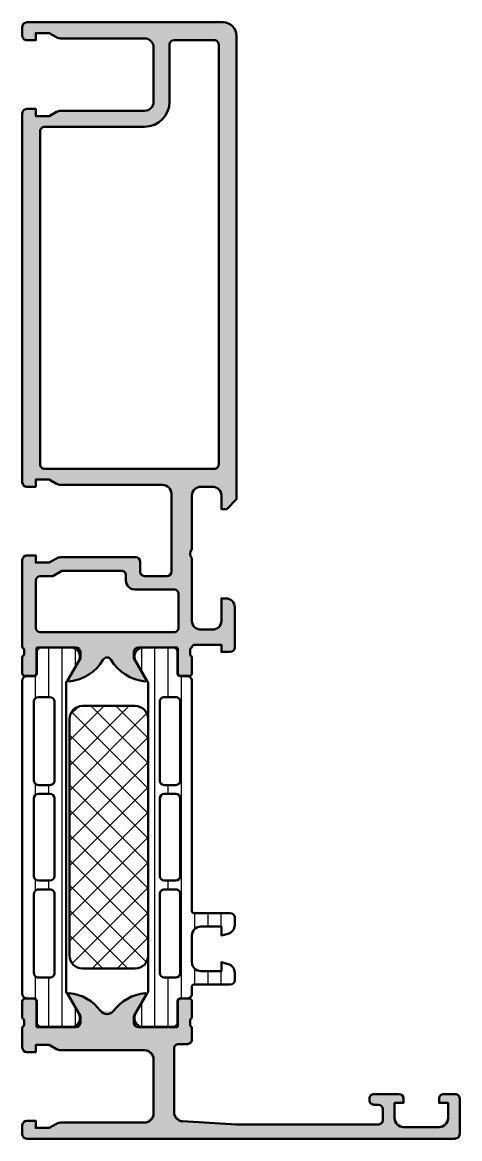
# Model space of a CAD drawing. Extents: x 0 to 49, y 0 to 125.
import ezdxf

# ---------------------------------------------------------------- set-up
doc = ezdxf.new("R2010")
doc.units = 0
for name, color, linetype, lineweight in [('0S-Alu contour', 7, 'Continuous', 50), ('0S-Alu hatch', 252, 'Continuous', 25), ('0S-Plastic contour', 254, 'Continuous', 50), ('0S-Plastic hatch', 253, 'Continuous', 25), ('0S-PT contour', 91, 'Continuous', 50), ('0S-PT hatch', 103, 'Continuous', 25)]:
    doc.layers.add(name, color=color, linetype=linetype, lineweight=lineweight)

# ---------------------------------------------------------------- blocks, each defined once
blk = doc.blocks.new('368630__EFD71CF0_4475_4CE9_B1EA_F02B1B253413_')
at = {"layer": '0S-PT hatch'}
h = blk.add_hatch(dxfattribs=at)
h.set_pattern_fill('ANSI37', color=256, scale=0.625, angle=90, style=0)
edge = h.paths.add_edge_path()
edge.add_arc((6.75, 46.98), 1.47, 90, 180)
edge.add_line((5.28, 46.98), (5.28, 20.52))
edge.add_arc((6.75, 20.52), 1.47, 180, 270)
edge.add_line((6.75, 19.05), (12.63, 19.05))
edge.add_arc((12.63, 20.52), 1.47, 270, 360)
edge.add_line((14.1, 20.52), (14.1, 46.98))
edge.add_arc((12.63, 46.98), 1.47, 0, 90)
edge.add_line((12.63, 48.45), (6.75, 48.45))
at = {"layer": '0S-PT contour', "color": 7}
for points in [[(12.63, 48.45), (6.75, 48.45)], [(5.28, 46.98), (5.28, 20.52)], [(14.1, 20.52), (14.1, 46.98)], [(6.75, 19.05), (12.63, 19.05)]]:
    blk.add_lwpolyline(points, dxfattribs=at)
for centre, start, end in [((6.75, 46.98), 90, 180), ((12.63, 46.98), 0, 90), ((6.75, 20.52), 180, 270), ((12.63, 20.52), 270, 0)]:
    blk.add_arc(centre, 1.47, start, end, dxfattribs=at)
blk = doc.blocks.new('284029__A4C3CD54_7771_4E55_BF54_F7A6347FBF01___9509AD6B_3638_4B9C_8C79_5FE62C42E40B_')
at = {"layer": '0S-Plastic hatch'}
h = blk.add_hatch(dxfattribs=at)
h.set_pattern_fill('ANSI31', color=256, scale=0.468, angle=45, style=0)
edge = h.paths.add_edge_path()
edge.add_line((19, 51.29), (19, 25.45))
edge.add_arc((19.2, 25.46), 0.204, 181.1559, 269.5149)
edge.add_line((19.2, 25.25), (23.3, 25.25))
edge.add_ellipse((23.3, 24.75), major_axis=(-0.5, 0), ratio=1, start_angle=180, end_angle=270, ccw=False)
edge.add_line((23.8, 24.75), (23.8, 23.92))
edge.add_ellipse((22.8, 23.92), major_axis=(-1, 0), ratio=1, start_angle=105, end_angle=180, ccw=False)
edge.add_line((23.06, 22.95), (22.3, 22.75))
edge.add_line((22.3, 22.75), (22.3, 23.75))
edge.add_line((22.3, 23.75), (20, 23.75))
edge.add_arc((20, 22.75), 1, 90.0975, 179.7701)
edge.add_line((19, 22.75), (19, 19.75))
edge.add_arc((20, 19.76), 1, 180.2341, 269.9025)
edge.add_line((20, 18.75), (22.3, 18.75))
edge.add_line((22.3, 18.75), (22.3, 19.75))
edge.add_line((22.3, 19.75), (23.06, 19.55))
edge.add_ellipse((22.8, 18.58), major_axis=(-1, 0), ratio=1, start_angle=180, end_angle=255, ccw=False)
edge.add_line((23.8, 18.58), (23.8, 17.75))
edge.add_ellipse((23.3, 17.75), major_axis=(-0.5, 0), ratio=1, start_angle=90, end_angle=180, ccw=False)
edge.add_line((23.3, 17.25), (19.2, 17.25))
edge.add_arc((19.2, 17.05), 0.2, 90, 180)
edge.add_line((19, 17.05), (19, 16.21))
edge.add_ellipse((18.5, 16.21), major_axis=(-0.5, 0), ratio=1, start_angle=90.0018, end_angle=180.0024, ccw=False)
edge.add_line((18.5, 15.71), (17.69, 15.71))
edge.add_arc((17.69, 15.41), 0.3, 90.0021, 180.0021)
edge.add_line((17.39, 15.41), (17.39, 13.01))
edge.add_ellipse((16.89, 13.01), major_axis=(-0.5, 0), ratio=1, start_angle=90.0018, end_angle=180.0024, ccw=False)
edge.add_line((16.89, 12.51), (13.41, 12.51))
edge.add_ellipse((13.56, 13.5), major_axis=(-1, 0), ratio=1, start_angle=-32.7249, end_angle=81.8205, ccw=False)
edge.add_line((12.72, 14.04), (14.03, 16.32))
edge.add_arc((13.6, 16.57), 0.5, 330.0021, 360.002)
edge.add_line((14.1, 16.57), (14.1, 50.93))
edge.add_arc((13.6, 50.93), 0.5, 0.0021, 30.0021)
edge.add_line((14.03, 51.18), (12.71, 53.46))
edge.add_ellipse((13.56, 54), major_axis=(-1, 0), ratio=1, start_angle=-81.8163, end_angle=32.7291, ccw=False)
edge.add_line((13.41, 54.99), (16.89, 54.99))
edge.add_ellipse((16.89, 54.49), major_axis=(-0.5, 0), ratio=1, start_angle=180.0018, end_angle=270.0024, ccw=False)
edge.add_line((17.39, 54.49), (17.39, 52.09))
edge.add_arc((17.69, 52.09), 0.3, 180.0021, 270.0021)
edge.add_line((17.69, 51.79), (18.5, 51.79))
edge.add_ellipse((18.5, 51.29), major_axis=(-0.5, 0), ratio=1, start_angle=180.0018, end_angle=270.0024, ccw=False)
edge = h.paths.add_edge_path()
edge.add_line((17.7, 40.1), (17.7, 48.95))
edge.add_arc((17.2, 48.95), 0.5, 0, 90.0019)
edge.add_line((17.2, 49.45), (15.9, 49.45))
edge.add_arc((15.9, 48.95), 0.5, 89.9996, 180.0004)
edge.add_line((15.4, 48.95), (15.4, 40.1))
edge.add_arc((15.9, 40.1), 0.5, 179.9996, 270.0004)
edge.add_line((15.9, 39.6), (17.2, 39.6))
edge.add_arc((17.2, 40.1), 0.5, 269.9981, 360)
edge = h.paths.add_edge_path()
edge.add_line((15.4, 38.1), (15.4, 29.4))
edge.add_arc((15.9, 29.4), 0.5, 180, 270)
edge.add_line((15.9, 28.9), (17.2, 28.9))
edge.add_arc((17.2, 29.4), 0.5, 270, 360)
edge.add_line((17.7, 29.4), (17.7, 38.1))
edge.add_arc((17.2, 38.1), 0.5, 0, 90)
edge.add_line((17.2, 38.6), (15.9, 38.6))
edge.add_arc((15.9, 38.1), 0.5, 90, 180)
edge = h.paths.add_edge_path()
edge.add_line((17.7, 18.55), (17.7, 27.4))
edge.add_arc((17.2, 27.4), 0.5, 0, 90.0019)
edge.add_line((17.2, 27.9), (15.9, 27.9))
edge.add_arc((15.9, 27.4), 0.5, 89.9996, 180.0004)
edge.add_line((15.4, 27.4), (15.4, 18.55))
edge.add_arc((15.9, 18.55), 0.5, 180, 270)
edge.add_line((15.9, 18.05), (17.2, 18.05))
edge.add_arc((17.2, 18.55), 0.5, 270, 360)
at = {"layer": '0S-Alu contour', "color": 7}
for points in [[(15.4, 48.95), (15.4, 40.1)], [(17.2, 49.45), (15.9, 49.45)], [(17.7, 40.1), (17.7, 48.95)], [(15.9, 39.6), (17.2, 39.6)], [(15.4, 38.1), (15.4, 29.4)], [(17.2, 38.6), (15.9, 38.6)], [(17.7, 29.4), (17.7, 38.1)], [(15.9, 28.9), (17.2, 28.9)], [(17.2, 27.9), (15.9, 27.9)], [(15.4, 27.4), (15.4, 18.55)], [(17.7, 18.55), (17.7, 27.4)], [(15.9, 18.05), (17.2, 18.05)]]:
    blk.add_lwpolyline(points, dxfattribs=at)
for centre, start, end in [((15.9, 48.95), 89.9996, 180.0004), ((17.2, 48.95), 0, 90.0019), ((15.9, 40.1), 179.9996, 270.0004), ((17.2, 40.1), 269.9981, 0), ((15.9, 38.1), 90, 180), ((17.2, 38.1), 0, 90), ((15.9, 29.4), 180, 270), ((17.2, 29.4), 270, 0), ((15.9, 27.4), 89.9996, 180.0004), ((17.2, 27.4), 0, 90.0019), ((15.9, 18.55), 180, 270), ((17.2, 18.55), 270, 0)]:
    blk.add_arc(centre, 0.5, start, end, dxfattribs=at)
at = {"layer": '0S-Plastic contour', "color": 7}
for points in [[(13.41, 54.99), (16.89, 54.99)], [(17.39, 54.49), (17.39, 52.09)], [(14.03, 51.18), (12.71, 53.46)], [(17.69, 51.79), (18.5, 51.79)], [(19, 51.29), (19, 25.45)], [(14.1, 16.57), (14.1, 50.93)], [(19.2, 25.25), (23.3, 25.25)], [(23.06, 22.95), (22.3, 22.75), (22.3, 23.75), (20, 23.75)], [(23.8, 24.75), (23.8, 23.92)], [(19, 22.75), (19, 19.75)], [(20, 18.75), (22.3, 18.75), (22.3, 19.75), (23.06, 19.55)], [(23.8, 18.58), (23.8, 17.75)], [(12.72, 14.04), (14.03, 16.32)], [(19, 17.05), (19, 16.21)], [(23.3, 17.25), (19.2, 17.25)], [(17.39, 15.41), (17.39, 13.01)], [(18.5, 15.71), (17.69, 15.71)], [(16.89, 12.51), (13.41, 12.51)]]:
    blk.add_lwpolyline(points, dxfattribs=at)
at = {"layer": '0S-Plastic contour', "color": 7, "extrusion": (0, 0, -1)}
for centre, radius, start, end in [((-13.56, 54), 1, 327.2709, 81.8163), ((-16.89, 54.49), 0.5, 89.9976, 179.9982), ((-18.5, 51.29), 0.5, 89.9976, 179.9982), ((-23.3, 24.75), 0.5, 90, 180), ((-22.8, 23.92), 1, 180, 255), ((-22.8, 18.58), 1, 105, 180), ((-23.3, 17.75), 0.5, 180, 270), ((-18.5, 16.21), 0.5, 179.9976, 269.9982), ((-13.56, 13.5), 1, 278.1795, 32.7249), ((-16.89, 13.01), 0.5, 179.9976, 269.9982)]:
    blk.add_arc(centre, radius, start, end, dxfattribs=at)
at = {"layer": '0S-Plastic contour', "color": 7}
for centre, radius, start, end in [((17.69, 52.09), 0.3, 180.0021, 270.0021), ((13.6, 50.93), 0.5, 0.0021, 30.0021), ((19.2, 25.46), 0.204, 181.1559, 269.5149), ((20, 22.75), 1, 90.0975, 179.7701), ((20, 19.76), 1, 180.2341, 269.9025), ((13.6, 16.57), 0.5, 330.0021, 0.002), ((19.2, 17.05), 0.2, 90, 180), ((17.69, 15.41), 0.3, 90.0021, 180.0021)]:
    blk.add_arc(centre, radius, start, end, dxfattribs=at)
blk = doc.blocks.new('284029__ABB860F3_45AF_4911_9BD8_E032BCF89C2E___23549FAE_F738_4AE7_843C_CEFA2276D676_')
at = {"layer": '0S-Plastic hatch'}
h = blk.add_hatch(dxfattribs=at)
h.set_pattern_fill('ANSI31', color=256, scale=0.468, angle=45, style=0)
edge = h.paths.add_edge_path()
edge.add_line((0, 51.29), (0, 16.21))
edge.add_arc((0.5, 16.21), 0.5, 180.0018, 270.0024)
edge.add_line((0.5, 15.71), (1.31, 15.71))
edge.add_ellipse((1.31, 15.41), major_axis=(-0.3, 0), ratio=1, start_angle=180.0021, end_angle=270.0021, ccw=False)
edge.add_line((1.61, 15.41), (1.61, 13.01))
edge.add_arc((2.11, 13.01), 0.5, 180.0018, 270.0024)
edge.add_line((2.11, 12.51), (5.59, 12.51))
edge.add_arc((5.44, 13.5), 1, 278.1837, 392.7291)
edge.add_line((6.29, 14.04), (4.97, 16.32))
edge.add_ellipse((5.4, 16.57), major_axis=(-0.5, 0), ratio=1, start_angle=0.0021, end_angle=30.0021, ccw=False)
edge.add_line((4.9, 16.57), (4.9, 50.93))
edge.add_ellipse((5.4, 50.93), major_axis=(-0.5, 0), ratio=1, start_angle=-29.9979, end_angle=0.002, ccw=False)
edge.add_line((4.97, 51.18), (6.28, 53.46))
edge.add_arc((5.44, 54), 1, 327.2751, 441.8205)
edge.add_line((5.59, 54.99), (2.11, 54.99))
edge.add_arc((2.11, 54.49), 0.5, 90.0018, 180.0024)
edge.add_line((1.61, 54.49), (1.61, 52.09))
edge.add_ellipse((1.31, 52.09), major_axis=(-0.3, 0), ratio=1, start_angle=90.0021, end_angle=180.0021, ccw=False)
edge.add_line((1.31, 51.79), (0.5, 51.79))
edge.add_arc((0.5, 51.29), 0.5, 90.0018, 180.0024)
edge = h.paths.add_edge_path()
edge.add_line((1.3, 40.1), (1.3, 48.95))
edge.add_ellipse((1.8, 48.95), major_axis=(-0.5, 0), ratio=1, start_angle=270, end_angle=360, ccw=False)
edge.add_line((1.8, 49.45), (3.1, 49.45))
edge.add_ellipse((3.1, 48.95), major_axis=(-0.5, 0), ratio=1, start_angle=180, end_angle=270, ccw=False)
edge.add_line((3.6, 48.95), (3.6, 40.1))
edge.add_ellipse((3.1, 40.1), major_axis=(-0.5, 0), ratio=1, start_angle=89.9996, end_angle=180.0004, ccw=False)
edge.add_line((3.1, 39.6), (1.8, 39.6))
edge.add_ellipse((1.8, 40.1), major_axis=(-0.5, 0), ratio=1, start_angle=0, end_angle=90.0019, ccw=False)
edge = h.paths.add_edge_path()
edge.add_line((1.3, 29.4), (1.3, 38.1))
edge.add_ellipse((1.8, 38.1), major_axis=(-0.5, 0), ratio=1, start_angle=270, end_angle=360, ccw=False)
edge.add_line((1.8, 38.6), (3.1, 38.6))
edge.add_ellipse((3.1, 38.1), major_axis=(-0.5, 0), ratio=1, start_angle=180, end_angle=270, ccw=False)
edge.add_line((3.6, 38.1), (3.6, 29.4))
edge.add_ellipse((3.1, 29.4), major_axis=(-0.5, 0), ratio=1, start_angle=90, end_angle=180, ccw=False)
edge.add_line((3.1, 28.9), (1.8, 28.9))
edge.add_ellipse((1.8, 29.4), major_axis=(-0.5, 0), ratio=1, start_angle=0, end_angle=90, ccw=False)
edge = h.paths.add_edge_path()
edge.add_line((1.3, 18.55), (1.3, 27.4))
edge.add_ellipse((1.8, 27.4), major_axis=(-0.5, 0), ratio=1, start_angle=269.9981, end_angle=360, ccw=False)
edge.add_line((1.8, 27.9), (3.1, 27.9))
edge.add_ellipse((3.1, 27.4), major_axis=(-0.5, 0), ratio=1, start_angle=179.9996, end_angle=270.0004, ccw=False)
edge.add_line((3.6, 27.4), (3.6, 18.55))
edge.add_ellipse((3.1, 18.55), major_axis=(-0.5, 0), ratio=1, start_angle=89.9996, end_angle=180.0004, ccw=False)
edge.add_line((3.1, 18.05), (1.8, 18.05))
edge.add_ellipse((1.8, 18.55), major_axis=(-0.5, 0), ratio=1, start_angle=0, end_angle=90.0019, ccw=False)
at = {"layer": '0S-Alu contour', "color": 7}
for points in [[(1.3, 40.1), (1.3, 48.95)], [(1.8, 49.45), (3.1, 49.45)], [(3.6, 48.95), (3.6, 40.1)], [(3.1, 39.6), (1.8, 39.6)], [(1.3, 29.4), (1.3, 38.1)], [(1.8, 38.6), (3.1, 38.6)], [(3.6, 38.1), (3.6, 29.4)], [(3.1, 28.9), (1.8, 28.9)], [(1.8, 27.9), (3.1, 27.9)], [(1.3, 18.55), (1.3, 27.4)], [(3.6, 27.4), (3.6, 18.55)], [(3.1, 18.05), (1.8, 18.05)]]:
    blk.add_lwpolyline(points, dxfattribs=at)
at = {"layer": '0S-Alu contour', "color": 7, "extrusion": (0, 0, -1)}
for centre, start, end in [((-1.8, 48.95), 0, 90), ((-3.1, 48.95), 90, 180), ((-1.8, 40.1), 269.9981, 0), ((-3.1, 40.1), 179.9996, 270.0004), ((-1.8, 38.1), 0, 90), ((-3.1, 38.1), 90, 180), ((-1.8, 29.4), 270, 0), ((-3.1, 29.4), 180, 270), ((-1.8, 27.4), 0, 90.0019), ((-3.1, 27.4), 89.9996, 180.0004), ((-1.8, 18.55), 269.9981, 0), ((-3.1, 18.55), 179.9996, 270.0004)]:
    blk.add_arc(centre, 0.5, start, end, dxfattribs=at)
at = {"layer": '0S-Plastic contour', "color": 7}
for points in [[(1.61, 54.49), (1.61, 52.09)], [(5.59, 54.99), (2.11, 54.99)], [(4.97, 51.18), (6.28, 53.46)], [(0, 51.29), (0, 16.21)], [(1.31, 51.79), (0.5, 51.79)], [(4.9, 16.57), (4.9, 50.93)], [(6.29, 14.04), (4.97, 16.32)], [(0.5, 15.71), (1.31, 15.71)], [(1.61, 15.41), (1.61, 13.01)], [(2.11, 12.51), (5.59, 12.51)]]:
    blk.add_lwpolyline(points, dxfattribs=at)
for centre, radius, start, end in [((2.11, 54.49), 0.5, 90.0018, 180.0024), ((5.44, 54), 1, 327.2751, 81.8205), ((0.5, 51.29), 0.5, 90.0018, 180.0024), ((0.5, 16.21), 0.5, 180.0018, 270.0024), ((5.44, 13.5), 1, 278.1837, 32.7291), ((2.11, 13.01), 0.5, 180.0018, 270.0024)]:
    blk.add_arc(centre, radius, start, end, dxfattribs=at)
at = {"layer": '0S-Plastic contour', "color": 7, "extrusion": (0, 0, -1)}
for centre, radius, start, end in [((-1.31, 52.09), 0.3, 179.9979, 269.9979), ((-5.4, 50.93), 0.5, 359.998, 29.9979), ((-5.4, 16.57), 0.5, 329.9979, 359.9979), ((-1.31, 15.41), 0.3, 89.9979, 179.9979)]:
    blk.add_arc(centre, radius, start, end, dxfattribs=at)
blk = doc.blocks.new('345480__C33EA4DA_46D0_4C7D_A384_1216858415A6_')
at = {"layer": '0S-Alu hatch'}
h = blk.add_hatch(color=256, dxfattribs=at)
edge = h.paths.add_edge_path()
edge.add_arc((0.5, 10.2), 0.5, 180, 270)
edge.add_line((0.5, 9.7), (1.5, 9.7))
edge.add_line((1.5, 9.7), (1.5, 10.5))
edge.add_line((1.5, 10.5), (3, 10.5))
edge.add_line((3, 10.5), (3.81, 10.03))
edge.add_arc((4.31, 10.9), 1, 239.9997, 269.9997)
edge.add_line((4.31, 9.9), (13.7, 9.9))
edge.add_ellipse((13.7, 8.9), major_axis=(-1, 0), ratio=1, start_angle=179.9901, end_angle=269.9942, ccw=False)
edge.add_line((14.7, 8.9), (14.7, 2.8))
edge.add_ellipse((13.7, 2.8), major_axis=(-1, 0), ratio=1, start_angle=89.9916, end_angle=179.9927, ccw=False)
edge.add_line((13.7, 1.8), (4.31, 1.8))
edge.add_arc((4.31, 0.8), 1, 89.9938, 120.0003)
edge.add_line((3.81, 1.67), (3, 1.2))
edge.add_line((3, 1.2), (1.5, 1.2))
edge.add_line((1.5, 1.2), (1.5, 2))
edge.add_line((1.5, 2), (0.5, 2))
edge.add_arc((0.5, 1.5), 0.5, 90, 180)
edge.add_line((0, 1.5), (0, 0.5))
edge.add_arc((0.5, 0.5), 0.5, 180, 270.0005)
edge.add_line((0.5, 0), (48.5, 0))
edge.add_arc((48.5, 0.5), 0.499, 270.0996, 360.0353)
edge.add_line((49, 0.5), (49, 4.5))
edge.add_arc((48.5, 4.5), 0.5, 359.9996, 450.0004)
edge.add_line((48.5, 5), (47.2, 5))
edge.add_arc((47.2, 4.5), 0.5, 89.9977, 180.0058)
edge.add_line((46.7, 4.5), (46.7, 4))
edge.add_line((46.7, 4), (47.7, 4))
edge.add_line((47.7, 4), (47.7, 2.3))
edge.add_ellipse((46.7, 2.3), major_axis=(-1, 0), ratio=1, start_angle=90.0025, end_angle=179.9975, ccw=False)
edge.add_line((46.7, 1.3), (42.7, 1.3))
edge.add_ellipse((42.7, 2.3), major_axis=(-1, 0), ratio=1, start_angle=-0.0027, end_angle=90.001, ccw=False)
edge.add_line((41.7, 2.3), (41.7, 4))
edge.add_line((41.7, 4), (42.7, 4))
edge.add_line((42.7, 4), (42.7, 4.5))
edge.add_arc((42.2, 4.5), 0.5, 0.0056, 89.9944)
edge.add_line((42.2, 5), (39.4, 5))
edge.add_arc((39.4, 4.5), 0.5, 89.9984, 180.0016)
edge.add_line((38.9, 4.5), (38.9, 4.3))
edge.add_arc((39.4, 4.3), 0.5, 179.9985, 270.0015)
edge.add_line((39.4, 3.8), (39.9, 3.8))
edge.add_ellipse((39.9, 3.3), major_axis=(-0.5, 0), ratio=1, start_angle=180.0003, end_angle=269.9997, ccw=False)
edge.add_line((40.4, 3.3), (40.4, 2.1))
edge.add_ellipse((39.9, 2.1), major_axis=(-0.5, 0), ratio=1, start_angle=89.9996, end_angle=180.0004, ccw=False)
edge.add_line((39.9, 1.6), (24, 1.6))
edge.add_line((24, 1.6), (17.94, 1.95))
edge.add_ellipse((18, 2.94), major_axis=(-1, 0), ratio=1, start_angle=-0.0007, end_angle=86.7307, ccw=False)
edge.add_line((17, 2.94), (17, 10.1))
edge.add_ellipse((17.5, 10.1), major_axis=(-0.5, 0), ratio=1, start_angle=269.9921, end_angle=359.9933, ccw=False)
edge.add_line((17.5, 10.6), (18.5, 10.6))
edge.add_arc((18.5, 11.1), 0.5, 269.9921, 360)
edge.add_line((19, 11.1), (19, 12.5))
edge.add_ellipse((19.08, 12.77), major_axis=(-0.279, 0), ratio=1, start_angle=-1.1646, end_angle=73.5801, ccw=False)
edge.add_line((18.8, 12.77), (18.8, 13.23))
edge.add_ellipse((19.08, 13.23), major_axis=(-0.279, 0), ratio=1, start_angle=-73.5754, end_angle=1.1629, ccw=False)
edge.add_line((19, 13.5), (19, 15.38))
edge.add_arc((18.7, 15.38), 0.3, 0, 90)
edge.add_line((18.7, 15.68), (17.72, 15.68))
edge.add_arc((17.72, 15.38), 0.3, 90, 180)
edge.add_line((17.42, 15.38), (17.42, 12.62))
edge.add_ellipse((17.3, 12.62), major_axis=(-0.12, 0), ratio=1, start_angle=90, end_angle=180, ccw=False)
edge.add_line((17.3, 12.5), (13, 12.5))
edge.add_ellipse((13, 13), major_axis=(-0.5, 0), ratio=1, start_angle=0, end_angle=90, ccw=False)
edge.add_line((12.5, 13), (12.5, 13.7))
edge.add_line((12.5, 13.7), (13.88, 16.09))
edge.add_arc((13.76, 16.16), 0.138, 330, 455.6226)
edge.add_arc((14.24, 11.32), 5, 95.6226, 143.4261)
edge.add_ellipse((9.5, 14.84), major_axis=(-0.9, 0), ratio=1, start_angle=36.5739, end_angle=143.4261, ccw=False)
edge.add_arc((4.76, 11.32), 5, 36.5739, 84.3774)
edge.add_arc((5.24, 16.16), 0.138, 84.3774, 210)
edge.add_line((5.12, 16.09), (6.5, 13.7))
edge.add_line((6.5, 13.7), (6.5, 13))
edge.add_ellipse((6, 13), major_axis=(-0.5, 0), ratio=1, start_angle=90, end_angle=180, ccw=False)
edge.add_line((6, 12.5), (1.7, 12.5))
edge.add_ellipse((1.7, 12.62), major_axis=(-0.12, 0), ratio=1, start_angle=0, end_angle=90, ccw=False)
edge.add_line((1.58, 12.62), (1.58, 15.38))
edge.add_arc((1.28, 15.38), 0.3, 0, 90)
edge.add_line((1.28, 15.68), (0.3, 15.68))
edge.add_arc((0.3, 15.38), 0.3, 90, 180)
edge.add_line((0, 15.38), (0, 13.5))
edge.add_ellipse((-0.08, 13.23), major_axis=(-0.279, 0), ratio=1, start_angle=178.8371, end_angle=253.5754, ccw=False)
edge.add_line((0.2, 13.23), (0.2, 12.77))
edge.add_ellipse((-0.08, 12.77), major_axis=(-0.279, 0), ratio=1, start_angle=106.4199, end_angle=181.1646, ccw=False)
edge.add_line((0, 12.5), (0, 10.2))
at = {"layer": '0S-Alu contour', "color": 7}
for points in [[(0, 15.38), (0, 13.5)], [(1.28, 15.68), (0.3, 15.68)], [(1.58, 12.62), (1.58, 15.38)], [(5.12, 16.09), (6.5, 13.7), (6.5, 13)], [(12.5, 13), (12.5, 13.7), (13.88, 16.09)], [(17.42, 15.38), (17.42, 12.62)], [(18.7, 15.68), (17.72, 15.68)], [(19, 13.5), (19, 15.38)], [(0.2, 13.23), (0.2, 12.77)], [(18.8, 12.77), (18.8, 13.23)], [(0, 12.5), (0, 10.2)], [(6, 12.5), (1.7, 12.5)], [(17.3, 12.5), (13, 12.5)], [(19, 11.1), (19, 12.5)], [(0.5, 9.7), (1.5, 9.7), (1.5, 10.5), (3, 10.5), (3.81, 10.03)], [(17, 2.94), (17, 10.1)], [(17.5, 10.6), (18.5, 10.6)], [(4.31, 9.9), (13.7, 9.9)], [(14.7, 8.9), (14.7, 2.8)], [(42.2, 5), (39.4, 5)], [(48.5, 5), (47.2, 5)], [(38.9, 4.5), (38.9, 4.3)], [(39.4, 3.8), (39.9, 3.8)], [(41.7, 2.3), (41.7, 4), (42.7, 4), (42.7, 4.5)], [(46.7, 4.5), (46.7, 4), (47.7, 4), (47.7, 2.3)], [(49, 0.5), (49, 4.5)], [(40.4, 3.3), (40.4, 2.1)], [(0, 1.5), (0, 0.5)], [(3.81, 1.67), (3, 1.2), (1.5, 1.2), (1.5, 2), (0.5, 2)], [(13.7, 1.8), (4.31, 1.8)], [(39.9, 1.6), (24, 1.6), (17.94, 1.95)], [(46.7, 1.3), (42.7, 1.3)], [(0.5, 0), (48.5, 0)]]:
    blk.add_lwpolyline(points, dxfattribs=at)
for centre, radius, start, end in [((5.24, 16.16), 0.138, 84.3774, 210), ((4.76, 11.32), 5, 36.5739, 84.3774), ((14.24, 11.32), 5, 95.6226, 143.4261), ((13.76, 16.16), 0.138, 330, 95.6226), ((0.3, 15.38), 0.3, 90, 180), ((1.28, 15.38), 0.3, 0, 90), ((17.72, 15.38), 0.3, 90, 180), ((18.7, 15.38), 0.3, 0, 90), ((0.5, 10.2), 0.5, 180, 270), ((4.31, 10.9), 1, 239.9997, 269.9997), ((18.5, 11.1), 0.5, 269.9921, 0), ((39.4, 4.5), 0.5, 89.9984, 180.0016), ((42.2, 4.5), 0.5, 0.0056, 89.9944), ((47.2, 4.5), 0.5, 89.9977, 180.0058), ((48.5, 4.5), 0.5, 359.9996, 90.0004), ((39.4, 4.3), 0.5, 179.9985, 270.0015), ((0.5, 1.5), 0.5, 90, 180), ((4.31, 0.8), 1, 89.9938, 120.0003), ((0.5, 0.5), 0.5, 180, 270.0005), ((48.5, 0.5), 0.499, 270.0996, 0.0353)]:
    blk.add_arc(centre, radius, start, end, dxfattribs=at)
at = {"layer": '0S-Alu contour', "color": 7, "extrusion": (0, 0, -1)}
for centre, radius, start, end in [((-9.5, 14.84), 0.9, 216.5739, 323.4261), ((0.08, 13.23), 0.279, 106.4246, 181.1629), ((0.08, 12.77), 0.279, 178.8354, 253.5801), ((-1.7, 12.62), 0.12, 270, 0), ((-6, 13), 0.5, 180, 270), ((-13, 13), 0.5, 270, 0), ((-17.3, 12.62), 0.12, 180, 270), ((-19.08, 13.23), 0.279, 358.8371, 73.5754), ((-19.08, 12.77), 0.279, 286.4199, 1.1646), ((-17.5, 10.1), 0.5, 0.0067, 90.0079), ((-13.7, 8.9), 1, 90.0058, 180.0099), ((-39.9, 3.3), 0.5, 90.0003, 179.9997), ((-13.7, 2.8), 1, 180.0073, 270.0084), ((-18, 2.94), 1, 273.2693, 0.0007), ((-39.9, 2.1), 0.5, 179.9996, 270.0004), ((-42.7, 2.3), 1, 269.999, 0.0027), ((-46.7, 2.3), 1, 180.0025, 269.9975)]:
    blk.add_arc(centre, radius, start, end, dxfattribs=at)
blk = doc.blocks.new('357130__0D96E8CB_D0AC_4834_A3EA_DC59FB340C1B_')
at = {"layer": '0S-Alu hatch'}
h = blk.add_hatch(color=256, dxfattribs=at)
edge = h.paths.add_edge_path()
edge.add_arc((0.5, 123.5), 0.5, 179.9999, 270.0001)
edge.add_line((0.5, 123), (1.5, 123))
edge.add_line((1.5, 123), (1.5, 123.8))
edge.add_line((1.5, 123.8), (3, 123.8))
edge.add_line((3, 123.8), (3.81, 123.33))
edge.add_arc((4.31, 124.2), 1, 239.9997, 270.0065)
edge.add_line((4.31, 123.2), (13.7, 123.2))
edge.add_ellipse((13.7, 122.2), major_axis=(-1, 0), ratio=1, start_angle=180.0073, end_angle=270.0084, ccw=False)
edge.add_line((14.7, 122.2), (14.7, 116.1))
edge.add_ellipse((13.7, 116.1), major_axis=(-1, 0), ratio=1, start_angle=90.0058, end_angle=180.0099, ccw=False)
edge.add_line((13.7, 115.1), (4.31, 115.1))
edge.add_arc((4.31, 114.1), 1, 89.9989, 120.0014)
edge.add_line((3.81, 114.97), (3, 114.5))
edge.add_line((3, 114.5), (1.5, 114.5))
edge.add_line((1.5, 114.5), (1.5, 115.3))
edge.add_line((1.5, 115.3), (0.5, 115.3))
edge.add_arc((0.5, 114.8), 0.5, 89.9999, 179.9999)
edge.add_line((0, 114.8), (0, 73.5))
edge.add_arc((0.5, 73.5), 0.5, 180, 270)
edge.add_line((0.5, 73), (1.5, 73))
edge.add_line((1.5, 73), (1.5, 73.8))
edge.add_line((1.5, 73.8), (3, 73.8))
edge.add_line((3, 73.8), (3.81, 73.33))
edge.add_arc((4.31, 74.2), 1, 240.0002, 270.005)
edge.add_line((4.31, 73.2), (15.7, 73.2))
edge.add_ellipse((15.7, 72.2), major_axis=(-1, 0), ratio=1, start_angle=179.9997, end_angle=270.0003, ccw=False)
edge.add_line((16.7, 72.2), (16.7, 63.5))
edge.add_ellipse((16.2, 63.5), major_axis=(-0.5, 0), ratio=1, start_angle=90.0018, end_angle=179.9982, ccw=False)
edge.add_line((16.2, 63), (13.7, 63))
edge.add_ellipse((13.7, 63.5), major_axis=(-0.5, 0), ratio=1, start_angle=-0.0018, end_angle=90.0018, ccw=False)
edge.add_line((13.2, 63.5), (13.2, 64.6))
edge.add_arc((12.7, 64.6), 0.5, 0.0048, 89.9952)
edge.add_line((12.7, 65.1), (4.31, 65.1))
edge.add_arc((4.31, 64.1), 1, 90, 120.0004)
edge.add_line((3.81, 64.97), (3, 64.5))
edge.add_line((3, 64.5), (1.5, 64.5))
edge.add_line((1.5, 64.5), (1.5, 65.3))
edge.add_line((1.5, 65.3), (0.5, 65.3))
edge.add_arc((0.5, 64.8), 0.5, 89.9999, 179.9912)
edge.add_line((0, 64.8), (0, 55))
edge.add_ellipse((-0.08, 54.73), major_axis=(-0.279, 0), ratio=1, start_angle=178.8354, end_angle=253.5801, ccw=False)
edge.add_line((0.2, 54.73), (0.2, 54.27))
edge.add_ellipse((-0.08, 54.27), major_axis=(-0.279, 0), ratio=1, start_angle=106.4246, end_angle=181.1629, ccw=False)
edge.add_line((0, 54), (0, 52.12))
edge.add_arc((0.3, 52.12), 0.3, 180, 270)
edge.add_line((0.3, 51.82), (1.28, 51.82))
edge.add_arc((1.28, 52.12), 0.3, 270, 360)
edge.add_line((1.58, 52.12), (1.58, 54.88))
edge.add_ellipse((1.7, 54.88), major_axis=(-0.12, 0), ratio=1, start_angle=270, end_angle=360, ccw=False)
edge.add_line((1.7, 55), (6, 55))
edge.add_ellipse((6, 54.5), major_axis=(-0.5, 0), ratio=1, start_angle=180, end_angle=270, ccw=False)
edge.add_line((6.5, 54.5), (6.5, 53.8))
edge.add_line((6.5, 53.8), (5.12, 51.41))
edge.add_arc((5.24, 51.34), 0.138, 147.7721, 275.6226)
edge.add_arc((4.76, 56.18), 5, 275.6226, 329.4864)
edge.add_ellipse((9.5, 53.38), major_axis=(-0.5, 0), ratio=1, start_angle=210.5151, end_angle=329.4864, ccw=False)
edge.add_arc((14.24, 56.18), 5, 210.5151, 264.3774)
edge.add_arc((13.76, 51.34), 0.138, 264.3774, 392.2279)
edge.add_line((13.88, 51.41), (12.5, 53.8))
edge.add_line((12.5, 53.8), (12.5, 54.5))
edge.add_ellipse((13, 54.5), major_axis=(-0.5, 0), ratio=1, start_angle=270, end_angle=360, ccw=False)
edge.add_line((13, 55), (17.3, 55))
edge.add_ellipse((17.3, 54.88), major_axis=(-0.12, 0), ratio=1, start_angle=180, end_angle=270, ccw=False)
edge.add_line((17.42, 54.88), (17.42, 52.12))
edge.add_arc((17.72, 52.12), 0.3, 180, 270)
edge.add_line((17.72, 51.82), (18.7, 51.82))
edge.add_arc((18.7, 52.12), 0.3, 270, 360)
edge.add_line((19, 52.12), (19, 54))
edge.add_ellipse((19.08, 54.27), major_axis=(-0.279, 0), ratio=1, start_angle=-1.1629, end_angle=73.5754, ccw=False)
edge.add_line((18.8, 54.27), (18.8, 54.73))
edge.add_ellipse((19.08, 54.73), major_axis=(-0.279, 0), ratio=1, start_angle=-73.5801, end_angle=1.1646, ccw=False)
edge.add_ellipse((19.3, 55), major_axis=(-0.3, 0), ratio=1, start_angle=270, end_angle=359.9744, ccw=False)
edge.add_line((19.3, 55.3), (22.3, 55.3))
edge.add_line((22.3, 55.3), (22.3, 54.5))
edge.add_line((22.3, 54.5), (23.3, 54.5))
edge.add_arc((23.3, 55), 0.5, 270.0018, 359.9982)
edge.add_line((23.8, 55), (23.8, 59.5))
edge.add_arc((22.8, 59.5), 1, 0.0015, 89.9993)
edge.add_line((22.8, 60.5), (22.3, 60.5))
edge.add_line((22.3, 60.5), (22.3, 58))
edge.add_ellipse((21.3, 58), major_axis=(-1, 0), ratio=1, start_angle=90.0011, end_angle=179.9989, ccw=False)
edge.add_line((21.3, 57), (20, 57))
edge.add_ellipse((20, 58), major_axis=(-1, 0), ratio=1, start_angle=0.0015, end_angle=89.9985, ccw=False)
edge.add_line((19, 58), (19, 65))
edge.add_ellipse((19.53, 65.5), major_axis=(-0.725, 0), ratio=1, start_angle=-43.5962, end_angle=43.5962, ccw=False)
edge.add_line((19, 66), (19, 72))
edge.add_ellipse((20, 72), major_axis=(-1, 0), ratio=1, start_angle=270.0038, end_angle=359.9962, ccw=False)
edge.add_line((20, 73), (21.3, 73))
edge.add_ellipse((21.3, 72), major_axis=(-1, 0), ratio=1, start_angle=180.0033, end_angle=269.9959, ccw=False)
edge.add_line((22.3, 72), (22.3, 70.5))
edge.add_line((22.3, 70.5), (22.9, 70.5))
edge.add_line((22.9, 70.5), (24, 71.6))
edge.add_line((24, 71.6), (24, 123.5))
edge.add_arc((22.5, 123.5), 1.5, 0.0004, 89.9996)
edge.add_line((22.5, 125), (0.5, 125))
edge.add_arc((0.5, 124.5), 0.5, 90.0004, 179.9996)
edge.add_line((0, 124.5), (0, 123.5))
edge = h.paths.add_edge_path()
edge.add_arc((13.7, 116.1), 2.8, 270.0001, 359.9999)
edge.add_line((16.5, 116.1), (16.5, 122.5))
edge.add_ellipse((17, 122.5), major_axis=(-0.5, 0), ratio=1, start_angle=270.0006, end_angle=359.9994, ccw=False)
edge.add_line((17, 123), (21.5, 123))
edge.add_ellipse((21.5, 122.5), major_axis=(-0.5, 0), ratio=1, start_angle=179.999, end_angle=270.001, ccw=False)
edge.add_line((22, 122.5), (22, 75.5))
edge.add_ellipse((21.5, 75.5), major_axis=(-0.5, 0), ratio=1, start_angle=89.9991, end_angle=180.0009, ccw=False)
edge.add_line((21.5, 75), (2.5, 75))
edge.add_ellipse((2.5, 75.5), major_axis=(-0.5, 0), ratio=1, start_angle=-0.001, end_angle=90.001, ccw=False)
edge.add_line((2, 75.5), (2, 112.8))
edge.add_ellipse((2.5, 112.8), major_axis=(-0.5, 0), ratio=1, start_angle=-90.0007, end_angle=0.0007, ccw=False)
edge.add_line((2.5, 113.3), (13.7, 113.3))
edge = h.paths.add_edge_path()
edge.add_line((3.4, 63), (4.44, 63.6))
edge.add_line((4.44, 63.6), (11.1, 63.6))
edge.add_ellipse((11.1, 63.1), major_axis=(-0.5, 0), ratio=1, start_angle=179.9982, end_angle=270.0018, ccw=False)
edge.add_line((11.6, 63.1), (11.6, 62.5))
edge.add_arc((12.6, 62.5), 1, 180.0014, 269.9981)
edge.add_line((12.6, 61.5), (17, 61.5))
edge.add_ellipse((17, 61), major_axis=(-0.5, 0), ratio=1, start_angle=179.9988, end_angle=270.0012, ccw=False)
edge.add_line((17.5, 61), (17.5, 57.2))
edge.add_ellipse((17, 57.2), major_axis=(-0.5, 0), ratio=1, start_angle=89.9976, end_angle=180.0024, ccw=False)
edge.add_line((17, 56.7), (2, 56.7))
edge.add_ellipse((2, 57.2), major_axis=(-0.5, 0), ratio=1, start_angle=0.0006, end_angle=89.9994, ccw=False)
edge.add_line((1.5, 57.2), (1.5, 62.5))
edge.add_ellipse((2, 62.5), major_axis=(-0.5, 0), ratio=1, start_angle=270.0036, end_angle=359.9964, ccw=False)
edge.add_line((2, 63), (3.4, 63))
at = {"layer": '0S-Alu contour', "color": 7}
for points in [[(0, 124.5), (0, 123.5)], [(22.5, 125), (0.5, 125)], [(0.5, 123), (1.5, 123), (1.5, 123.8), (3, 123.8), (3.81, 123.33)], [(4.31, 123.2), (13.7, 123.2)], [(17, 123), (21.5, 123)], [(22.3, 72), (22.3, 70.5), (22.9, 70.5), (24, 71.6), (24, 123.5)], [(14.7, 122.2), (14.7, 116.1)], [(16.5, 116.1), (16.5, 122.5)], [(22, 122.5), (22, 75.5)], [(3.81, 114.97), (3, 114.5), (1.5, 114.5), (1.5, 115.3), (0.5, 115.3)], [(13.7, 115.1), (4.31, 115.1)], [(0, 114.8), (0, 73.5)], [(2, 75.5), (2, 112.8)], [(2.5, 113.3), (13.7, 113.3)], [(0.5, 73), (1.5, 73), (1.5, 73.8), (3, 73.8), (3.81, 73.33)], [(21.5, 75), (2.5, 75)], [(4.31, 73.2), (15.7, 73.2)], [(20, 73), (21.3, 73)], [(16.7, 72.2), (16.7, 63.5)], [(19, 66), (19, 72)], [(3.81, 64.97), (3, 64.5), (1.5, 64.5), (1.5, 65.3), (0.5, 65.3)], [(12.7, 65.1), (4.31, 65.1)], [(0, 64.8), (0, 55)], [(13.2, 63.5), (13.2, 64.6)], [(19, 58), (19, 65)], [(2, 63), (3.4, 63)], [(3.4, 63), (4.44, 63.6), (11.1, 63.6)], [(11.6, 63.1), (11.6, 62.5)], [(16.2, 63), (13.7, 63)], [(1.5, 57.2), (1.5, 62.5)], [(12.6, 61.5), (17, 61.5)], [(17.5, 61), (17.5, 57.2)], [(22.8, 60.5), (22.3, 60.5), (22.3, 58)], [(23.8, 55), (23.8, 59.5)], [(17, 56.7), (2, 56.7)], [(21.3, 57), (20, 57)], [(19.3, 55.3), (22.3, 55.3), (22.3, 54.5), (23.3, 54.5)], [(0, 54), (0, 52.12)], [(0.2, 54.73), (0.2, 54.27)], [(1.58, 52.12), (1.58, 54.88)], [(1.7, 55), (6, 55)], [(6.5, 54.5), (6.5, 53.8), (5.12, 51.41)], [(13.88, 51.41), (12.5, 53.8), (12.5, 54.5)], [(13, 55), (17.3, 55)], [(17.42, 54.88), (17.42, 52.12)], [(18.8, 54.27), (18.8, 54.73)], [(19, 52.12), (19, 54)], [(0.3, 51.82), (1.28, 51.82)], [(17.72, 51.82), (18.7, 51.82)]]:
    blk.add_lwpolyline(points, dxfattribs=at)
for centre, radius, start, end in [((0.5, 124.5), 0.5, 90.0004, 179.9996), ((22.5, 123.5), 1.5, 0.0004, 89.9996), ((0.5, 123.5), 0.5, 179.9999, 270.0001), ((4.31, 124.2), 1, 239.9997, 270.0065), ((0.5, 114.8), 0.5, 89.9999, 179.9999), ((4.31, 114.1), 1, 89.9989, 120.0014), ((13.7, 116.1), 2.8, 270.0001, 359.9999), ((0.5, 73.5), 0.5, 180, 270), ((4.31, 74.2), 1, 240.0002, 270.005), ((0.5, 64.8), 0.5, 89.9999, 179.9912), ((4.31, 64.1), 1, 90, 120.0004), ((12.7, 64.6), 0.5, 0.0048, 89.9952), ((12.6, 62.5), 1, 180.0014, 269.9981), ((22.8, 59.5), 1, 0.0015, 89.9993), ((23.3, 55), 0.5, 270.0018, 359.9982), ((4.76, 56.18), 5, 275.6226, 329.4864), ((14.24, 56.18), 5, 210.5151, 264.3774), ((0.3, 52.12), 0.3, 180, 270), ((1.28, 52.12), 0.3, 270, 0), ((5.24, 51.34), 0.138, 147.7721, 275.6226), ((13.76, 51.34), 0.138, 264.3774, 32.2279), ((17.72, 52.12), 0.3, 180, 270), ((18.7, 52.12), 0.3, 270, 0)]:
    blk.add_arc(centre, radius, start, end, dxfattribs=at)
at = {"layer": '0S-Alu contour', "color": 7, "extrusion": (0, 0, -1)}
for centre, radius, start, end in [((-13.7, 122.2), 1, 89.9916, 179.9927), ((-17, 122.5), 0.5, 0.0006, 89.9994), ((-21.5, 122.5), 0.5, 89.999, 180.001), ((-13.7, 116.1), 1, 179.9901, 269.9942), ((-2.5, 112.8), 0.5, 359.9993, 90.0007), ((-2.5, 75.5), 0.5, 269.999, 0.001), ((-21.5, 75.5), 0.5, 179.9991, 270.0009), ((-15.7, 72.2), 1, 89.9997, 180.0003), ((-20, 72), 1, 0.0038, 89.9962), ((-21.3, 72), 1, 90.0041, 179.9967), ((-19.53, 65.5), 0.725, 316.4038, 43.5962), ((-2, 62.5), 0.5, 0.0036, 89.9964), ((-11.1, 63.1), 0.5, 89.9982, 180.0018), ((-13.7, 63.5), 0.5, 269.9982, 0.0018), ((-16.2, 63.5), 0.5, 180.0018, 269.9982), ((-17, 61), 0.5, 89.9988, 180.0012), ((-20, 58), 1, 270.0015, 359.9985), ((-21.3, 58), 1, 180.0011, 269.9989), ((-2, 57.2), 0.5, 270.0006, 359.9994), ((-17, 57.2), 0.5, 179.9976, 270.0024), ((-19.3, 55), 0.3, 0.0256, 90), ((0.08, 54.73), 0.279, 106.4199, 181.1646), ((0.08, 54.27), 0.279, 178.8371, 253.5754), ((-1.7, 54.88), 0.12, 0, 90), ((-6, 54.5), 0.5, 90, 180), ((-9.5, 53.38), 0.5, 30.5136, 149.4849), ((-13, 54.5), 0.5, 0, 90), ((-17.3, 54.88), 0.12, 90, 180), ((-19.08, 54.73), 0.279, 358.8354, 73.5801), ((-19.08, 54.27), 0.279, 286.4246, 1.1629)]:
    blk.add_arc(centre, radius, start, end, dxfattribs=at)
blk = doc.blocks.new('368630__DE46FF52_60A2_42DB_A4BF_7F9E82821125_')
at = {"layer": '0S-Alu contour', "color": 7}
for name in ['357130__0D96E8CB_D0AC_4834_A3EA_DC59FB340C1B_', '345480__C33EA4DA_46D0_4C7D_A384_1216858415A6_']:
    blk.add_blockref(name, (0, 0), dxfattribs=at)
at = {"layer": '0S-Plastic contour', "color": 7}
for name in ['284029__ABB860F3_45AF_4911_9BD8_E032BCF89C2E___23549FAE_F738_4AE7_843C_CEFA2276D676_', '284029__A4C3CD54_7771_4E55_BF54_F7A6347FBF01___9509AD6B_3638_4B9C_8C79_5FE62C42E40B_']:
    blk.add_blockref(name, (0, 0), dxfattribs=at)
at = {"layer": '0S-PT contour', "color": 7}
blk.add_blockref('368630__EFD71CF0_4475_4CE9_B1EA_F02B1B253413_', (0, 0), dxfattribs=at)

msp = doc.modelspace()

# ---------------------------------------------------------------- block references
at = {"layer": '0S-Alu contour', "color": 7}
msp.add_blockref('368630__DE46FF52_60A2_42DB_A4BF_7F9E82821125_', (0, 0), dxfattribs=at)

doc.saveas('drawing.dxf')
